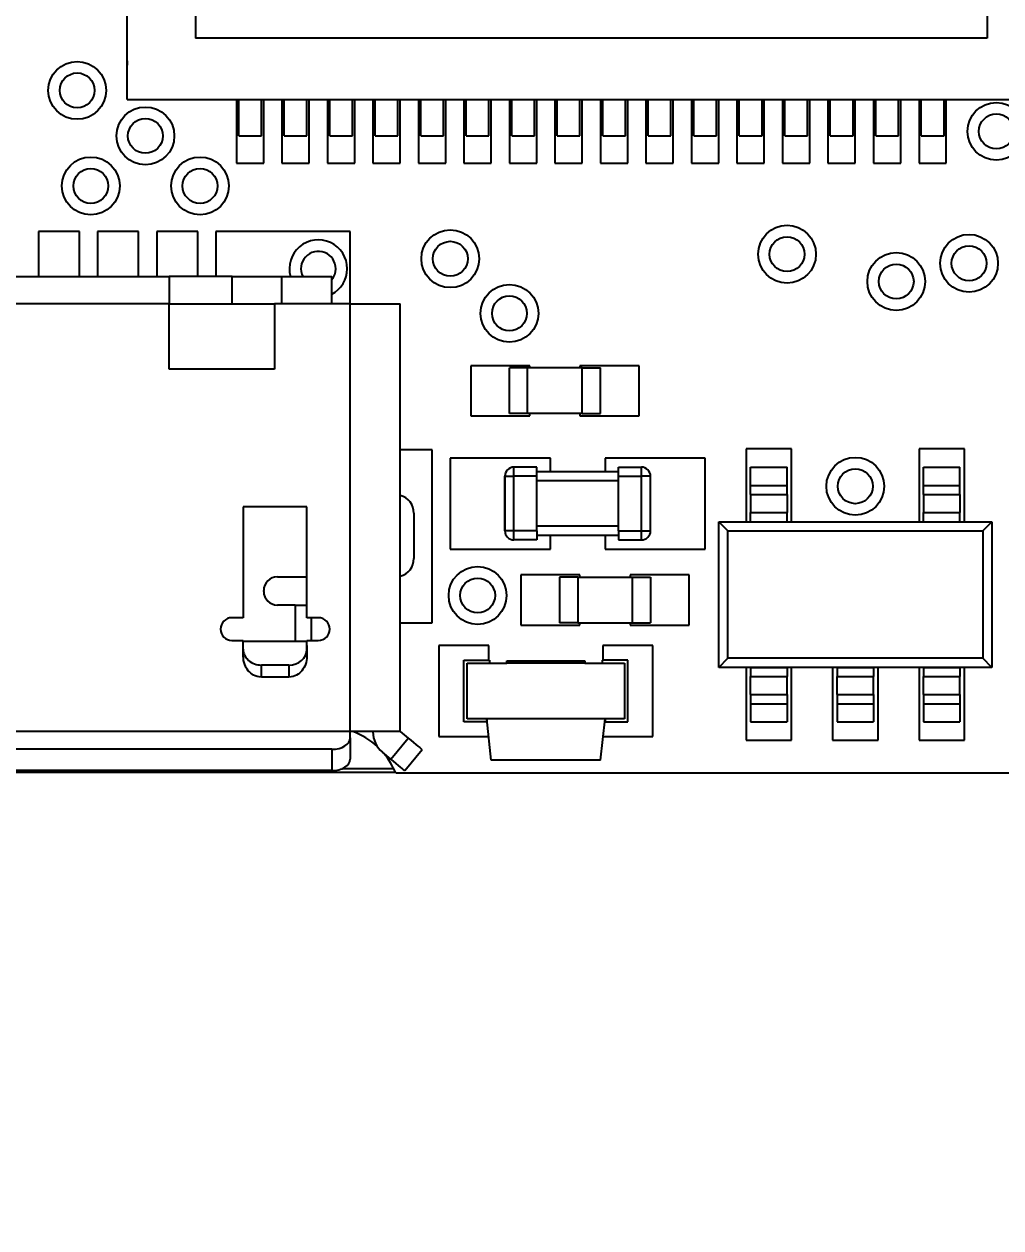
# Model space of a CAD drawing. Extents: x 87.1 to 184.1, y 90 to 128.
# Drawn here: x 98.81 to 109.54, y 90.44 to 103.66 of the extents above; entities that cross this region are included whole.
import ezdxf
from ezdxf.enums import TextEntityAlignment as Align

# ---------------------------------------------------------------- set-up
doc = ezdxf.new("R2010")
doc.units = 0
doc.layers.get('0').update_dxf_attribs({"linetype": 'CONTINUOUS'})
doc.layers.add('Dimension001', color=7, linetype='CONTINUOUS')
doc.layers.add('View005', color=7, linetype='CONTINUOUS')
doc.styles.get("Standard").update_dxf_attribs({"font": 'arial.ttf'})
doc.dimstyles.get("Standard").update_dxf_attribs({"dimscale": 0, "dimtxt": 2.5, "dimasz": 2.5, "dimexe": 1.25, "dimexo": 0.625, "dimtad": 1, "dimtxsty": 'STANDARD', "dimcen": 2.5, "dimazin": 3, "dimtfac": 1, "dimtmove": 0, "dimatfit": 3})

# ---------------------------------------------------------------- blocks, each defined once
blk = doc.blocks.new('*Dimension001')
at = {"color": 0}
for points in [[(93.6917, 125.435), (92.8583, 125.435), (93.275, 120.435)], [(93.6917, 90.435), (92.8583, 90.435), (93.275, 95.435)]]:
    blk.add_solid(points, dxfattribs=at)
at = {"layer": 'Dimension001'}
for p, q in [((92.1423, 120.435), (93.275, 120.435)), ((93.275, 120.435), (93.275, 95.435)), ((92.1423, 95.435), (93.275, 95.435))]:
    blk.add_line(p, q, dxfattribs=at)
blk.add_text('25.00', height=3.5, dxfattribs=at).set_placement((93.275, 107.935), align=Align.CENTER)

msp = doc.modelspace()

# ---------------------------------------------------------------- linework, layer by layer
at = {"layer": 'View005'}
for p, q in [((99.9423, 102.835), (99.9423, 104.135)), ((99.9423, 102.835), (99.9423, 104.135)), ((100.692, 104.135), (100.692, 103.51)), ((100.692, 104.135), (100.692, 103.51)), ((109.392, 104.135), (109.392, 103.51)), ((109.392, 104.135), (109.392, 103.51)), ((109.392, 103.51), (100.692, 103.51)), ((109.392, 103.51), (100.692, 103.51)), ((99.9423, 102.835), (110.142, 102.835)), ((99.9423, 102.835), (110.142, 102.835)), ((101.142, 102.835), (101.142, 102.135)), ((101.142, 102.835), (101.142, 102.135)), ((101.167, 102.435), (101.167, 102.835)), ((101.167, 102.435), (101.167, 102.835)), ((101.417, 102.435), (101.417, 102.835)), ((101.417, 102.435), (101.417, 102.835)), ((101.442, 102.135), (101.442, 102.835)), ((101.442, 102.135), (101.442, 102.835)), ((101.642, 102.835), (101.642, 102.135)), ((101.642, 102.835), (101.642, 102.135)), ((101.667, 102.435), (101.667, 102.835)), ((101.667, 102.435), (101.667, 102.835)), ((101.917, 102.435), (101.917, 102.835)), ((101.917, 102.435), (101.917, 102.835)), ((101.942, 102.135), (101.942, 102.835)), ((101.942, 102.135), (101.942, 102.835)), ((102.142, 102.835), (102.142, 102.135)), ((102.142, 102.835), (102.142, 102.135)), ((102.167, 102.435), (102.167, 102.835)), ((102.167, 102.435), (102.167, 102.835)), ((102.417, 102.435), (102.417, 102.835)), ((102.417, 102.435), (102.417, 102.835)), ((102.442, 102.135), (102.442, 102.835)), ((102.442, 102.135), (102.442, 102.835)), ((102.642, 102.835), (102.642, 102.135)), ((102.642, 102.835), (102.642, 102.135)), ((102.667, 102.435), (102.667, 102.835)), ((102.667, 102.435), (102.667, 102.835)), ((102.917, 102.435), (102.917, 102.835)), ((102.917, 102.435), (102.917, 102.835)), ((102.942, 102.135), (102.942, 102.835)), ((102.942, 102.135), (102.942, 102.835)), ((103.142, 102.835), (103.142, 102.135)), ((103.142, 102.835), (103.142, 102.135)), ((103.167, 102.435), (103.167, 102.835)), ((103.167, 102.435), (103.167, 102.835)), ((103.417, 102.435), (103.417, 102.835)), ((103.417, 102.435), (103.417, 102.835)), ((103.442, 102.135), (103.442, 102.835)), ((103.442, 102.135), (103.442, 102.835)), ((103.642, 102.835), (103.642, 102.135)), ((103.642, 102.835), (103.642, 102.135)), ((103.667, 102.435), (103.667, 102.835)), ((103.667, 102.435), (103.667, 102.835)), ((103.917, 102.435), (103.917, 102.835)), ((103.917, 102.435), (103.917, 102.835)), ((103.942, 102.135), (103.942, 102.835)), ((103.942, 102.135), (103.942, 102.835)), ((104.142, 102.835), (104.142, 102.135)), ((104.142, 102.835), (104.142, 102.135)), ((104.167, 102.435), (104.167, 102.835)), ((104.167, 102.435), (104.167, 102.835)), ((104.417, 102.435), (104.417, 102.835)), ((104.417, 102.435), (104.417, 102.835)), ((104.442, 102.135), (104.442, 102.835)), ((104.442, 102.135), (104.442, 102.835)), ((104.642, 102.835), (104.642, 102.135)), ((104.642, 102.835), (104.642, 102.135)), ((104.667, 102.435), (104.667, 102.835)), ((104.667, 102.435), (104.667, 102.835)), ((104.917, 102.435), (104.917, 102.835)), ((104.917, 102.435), (104.917, 102.835)), ((104.942, 102.135), (104.942, 102.835)), ((104.942, 102.135), (104.942, 102.835)), ((105.142, 102.835), (105.142, 102.135)), ((105.142, 102.835), (105.142, 102.135)), ((105.167, 102.435), (105.167, 102.835)), ((105.167, 102.435), (105.167, 102.835)), ((105.417, 102.435), (105.417, 102.835)), ((105.417, 102.435), (105.417, 102.835)), ((105.442, 102.135), (105.442, 102.835)), ((105.442, 102.135), (105.442, 102.835)), ((105.642, 102.835), (105.642, 102.135)), ((105.642, 102.835), (105.642, 102.135)), ((105.667, 102.435), (105.667, 102.835)), ((105.667, 102.435), (105.667, 102.835)), ((105.917, 102.435), (105.917, 102.835)), ((105.917, 102.435), (105.917, 102.835)), ((105.942, 102.135), (105.942, 102.835)), ((105.942, 102.135), (105.942, 102.835)), ((106.142, 102.835), (106.142, 102.135)), ((106.142, 102.835), (106.142, 102.135)), ((106.167, 102.435), (106.167, 102.835)), ((106.167, 102.435), (106.167, 102.835)), ((106.417, 102.435), (106.417, 102.835)), ((106.417, 102.435), (106.417, 102.835)), ((106.442, 102.135), (106.442, 102.835)), ((106.442, 102.135), (106.442, 102.835)), ((106.642, 102.835), (106.642, 102.135)), ((106.642, 102.835), (106.642, 102.135)), ((106.667, 102.435), (106.667, 102.835)), ((106.667, 102.435), (106.667, 102.835)), ((106.917, 102.435), (106.917, 102.835)), ((106.917, 102.435), (106.917, 102.835)), ((106.942, 102.135), (106.942, 102.835)), ((106.942, 102.135), (106.942, 102.835)), ((107.142, 102.835), (107.142, 102.135)), ((107.142, 102.835), (107.142, 102.135)), ((107.167, 102.435), (107.167, 102.835)), ((107.167, 102.435), (107.167, 102.835)), ((107.417, 102.435), (107.417, 102.835)), ((107.417, 102.435), (107.417, 102.835)), ((107.442, 102.135), (107.442, 102.835)), ((107.442, 102.135), (107.442, 102.835)), ((107.642, 102.835), (107.642, 102.135)), ((107.642, 102.835), (107.642, 102.135)), ((107.667, 102.435), (107.667, 102.835)), ((107.667, 102.435), (107.667, 102.835)), ((107.917, 102.435), (107.917, 102.835)), ((107.917, 102.435), (107.917, 102.835)), ((107.942, 102.135), (107.942, 102.835)), ((107.942, 102.135), (107.942, 102.835)), ((108.142, 102.835), (108.142, 102.135)), ((108.142, 102.835), (108.142, 102.135)), ((108.167, 102.435), (108.167, 102.835)), ((108.167, 102.435), (108.167, 102.835)), ((108.417, 102.435), (108.417, 102.835)), ((108.417, 102.435), (108.417, 102.835)), ((108.442, 102.135), (108.442, 102.835)), ((108.442, 102.135), (108.442, 102.835)), ((108.642, 102.835), (108.642, 102.135)), ((108.642, 102.835), (108.642, 102.135)), ((108.667, 102.435), (108.667, 102.835)), ((108.667, 102.435), (108.667, 102.835)), ((108.917, 102.435), (108.917, 102.835)), ((108.917, 102.435), (108.917, 102.835)), ((108.942, 102.135), (108.942, 102.835)), ((108.942, 102.135), (108.942, 102.835)), ((101.167, 102.435), (101.417, 102.435)), ((101.167, 102.435), (101.417, 102.435)), ((101.667, 102.435), (101.917, 102.435)), ((101.667, 102.435), (101.917, 102.435)), ((102.167, 102.435), (102.417, 102.435)), ((102.167, 102.435), (102.417, 102.435)), ((102.667, 102.435), (102.917, 102.435)), ((102.667, 102.435), (102.917, 102.435)), ((103.167, 102.435), (103.417, 102.435)), ((103.167, 102.435), (103.417, 102.435)), ((103.667, 102.435), (103.917, 102.435)), ((103.667, 102.435), (103.917, 102.435)), ((104.167, 102.435), (104.417, 102.435)), ((104.167, 102.435), (104.417, 102.435)), ((104.667, 102.435), (104.917, 102.435)), ((104.667, 102.435), (104.917, 102.435)), ((105.167, 102.435), (105.417, 102.435)), ((105.167, 102.435), (105.417, 102.435)), ((105.667, 102.435), (105.917, 102.435)), ((105.667, 102.435), (105.917, 102.435)), ((106.167, 102.435), (106.417, 102.435)), ((106.167, 102.435), (106.417, 102.435)), ((106.667, 102.435), (106.917, 102.435)), ((106.667, 102.435), (106.917, 102.435)), ((107.167, 102.435), (107.417, 102.435)), ((107.167, 102.435), (107.417, 102.435)), ((107.667, 102.435), (107.917, 102.435)), ((107.667, 102.435), (107.917, 102.435)), ((108.167, 102.435), (108.417, 102.435)), ((108.167, 102.435), (108.417, 102.435)), ((108.667, 102.435), (108.917, 102.435)), ((108.667, 102.435), (108.917, 102.435)), ((101.142, 102.135), (101.442, 102.135)), ((101.142, 102.135), (101.442, 102.135)), ((101.642, 102.135), (101.942, 102.135)), ((101.642, 102.135), (101.942, 102.135)), ((102.142, 102.135), (102.442, 102.135)), ((102.142, 102.135), (102.442, 102.135)), ((102.642, 102.135), (102.942, 102.135)), ((102.642, 102.135), (102.942, 102.135)), ((103.142, 102.135), (103.442, 102.135)), ((103.142, 102.135), (103.442, 102.135)), ((103.642, 102.135), (103.942, 102.135)), ((103.642, 102.135), (103.942, 102.135)), ((104.142, 102.135), (104.442, 102.135)), ((104.142, 102.135), (104.442, 102.135)), ((104.642, 102.135), (104.942, 102.135)), ((104.642, 102.135), (104.942, 102.135)), ((105.142, 102.135), (105.442, 102.135)), ((105.142, 102.135), (105.442, 102.135)), ((105.642, 102.135), (105.942, 102.135)), ((105.642, 102.135), (105.942, 102.135)), ((106.142, 102.135), (106.442, 102.135)), ((106.142, 102.135), (106.442, 102.135)), ((106.642, 102.135), (106.942, 102.135)), ((106.642, 102.135), (106.942, 102.135)), ((107.142, 102.135), (107.442, 102.135)), ((107.142, 102.135), (107.442, 102.135)), ((107.642, 102.135), (107.942, 102.135)), ((107.642, 102.135), (107.942, 102.135)), ((108.142, 102.135), (108.442, 102.135)), ((108.142, 102.135), (108.442, 102.135)), ((108.642, 102.135), (108.942, 102.135)), ((108.642, 102.135), (108.942, 102.135)), ((98.9673, 101.385), (98.9673, 100.89)), ((99.4173, 101.385), (98.9673, 101.385)), ((98.9673, 101.385), (98.9673, 100.89)), ((99.4173, 101.385), (98.9673, 101.385)), ((99.4173, 100.89), (99.4173, 101.385)), ((99.4173, 100.89), (99.4173, 101.385)), ((99.6173, 101.385), (99.6173, 100.89)), ((100.067, 101.385), (99.6173, 101.385)), ((99.6173, 101.385), (99.6173, 100.89)), ((100.067, 101.385), (99.6173, 101.385)), ((100.067, 100.89), (100.067, 101.385)), ((100.067, 100.89), (100.067, 101.385)), ((100.267, 101.385), (100.267, 100.89)), ((100.717, 101.385), (100.267, 101.385)), ((100.267, 101.385), (100.267, 100.89)), ((100.717, 101.385), (100.267, 101.385)), ((100.717, 100.89), (100.717, 101.385)), ((100.717, 100.89), (100.717, 101.385)), ((102.392, 101.385), (100.917, 101.385)), ((100.917, 101.385), (100.917, 100.89)), ((102.392, 101.385), (100.917, 101.385)), ((100.917, 101.385), (100.917, 100.89)), ((102.392, 100.59), (102.392, 101.385)), ((102.392, 100.59), (102.392, 101.385)), ((97.9823, 100.89), (100.402, 100.89)), ((97.9823, 100.89), (100.402, 100.89)), ((101.095, 100.89), (100.402, 100.89)), ((101.095, 100.89), (100.402, 100.89)), ((101.095, 100.89), (101.642, 100.89)), ((101.095, 100.59), (101.095, 100.89)), ((101.095, 100.89), (101.642, 100.89)), ((101.095, 100.59), (101.095, 100.89)), ((101.642, 100.59), (101.642, 100.89)), ((101.642, 100.59), (101.642, 100.89)), ((102.192, 100.59), (102.192, 100.89)), ((102.192, 100.59), (102.192, 100.89)), ((100.402, 100.59), (97.9823, 100.59)), ((100.402, 100.59), (97.9823, 100.59)), ((100.402, 99.87), (100.402, 100.59)), ((100.402, 100.59), (101.562, 100.59)), ((100.402, 99.87), (100.402, 100.59)), ((100.402, 100.59), (101.562, 100.59)), ((102.392, 100.59), (101.562, 100.59)), ((101.562, 100.59), (101.562, 99.87)), ((102.392, 100.59), (101.562, 100.59)), ((101.562, 100.59), (101.562, 99.87)), ((102.392, 95.89), (102.392, 100.59)), ((102.392, 95.89), (102.392, 100.59)), ((102.942, 95.89), (102.942, 100.59)), ((102.942, 95.89), (102.942, 100.59)), ((104.367, 99.91), (103.717, 99.91)), ((103.717, 99.91), (103.717, 99.36)), ((104.367, 99.91), (103.717, 99.91)), ((103.717, 99.91), (103.717, 99.36)), ((104.342, 99.885), (104.142, 99.885)), ((104.142, 99.385), (104.142, 99.885)), ((104.342, 99.885), (104.142, 99.885)), ((104.142, 99.385), (104.142, 99.885)), ((104.342, 99.385), (104.342, 99.885)), ((104.942, 99.885), (104.342, 99.885)), ((104.342, 99.385), (104.342, 99.885)), ((104.342, 99.385), (104.342, 99.885)), ((104.942, 99.885), (104.342, 99.885)), ((104.342, 99.385), (104.342, 99.885)), ((104.367, 99.885), (104.367, 99.91)), ((104.367, 99.885), (104.367, 99.91)), ((105.567, 99.91), (104.917, 99.91)), ((104.917, 99.91), (104.917, 99.885)), ((105.567, 99.91), (104.917, 99.91)), ((104.917, 99.91), (104.917, 99.885)), ((104.942, 99.385), (104.942, 99.885)), ((104.942, 99.885), (105.142, 99.885)), ((104.942, 99.385), (104.942, 99.885)), ((104.942, 99.385), (104.942, 99.885)), ((104.942, 99.885), (105.142, 99.885)), ((104.942, 99.385), (104.942, 99.885)), ((105.142, 99.385), (105.142, 99.885)), ((105.142, 99.385), (105.142, 99.885)), ((105.567, 99.36), (105.567, 99.91)), ((105.567, 99.36), (105.567, 99.91)), ((101.562, 99.87), (100.402, 99.87)), ((101.562, 99.87), (100.402, 99.87)), ((103.717, 99.36), (104.367, 99.36)), ((103.717, 99.36), (104.367, 99.36)), ((104.342, 99.385), (104.142, 99.385)), ((104.342, 99.385), (104.142, 99.385)), ((104.942, 99.385), (104.342, 99.385)), ((104.942, 99.385), (104.342, 99.385)), ((104.367, 99.36), (104.367, 99.385)), ((104.367, 99.36), (104.367, 99.385)), ((104.917, 99.385), (104.917, 99.36)), ((104.917, 99.385), (104.917, 99.36)), ((104.917, 99.36), (105.567, 99.36)), ((104.917, 99.36), (105.567, 99.36)), ((104.942, 99.385), (105.142, 99.385)), ((104.942, 99.385), (105.142, 99.385)), ((103.292, 98.985), (102.942, 98.985)), ((103.292, 98.985), (102.942, 98.985)), ((103.292, 97.085), (103.292, 98.985)), ((103.292, 97.085), (103.292, 98.985)), ((107.242, 98.995), (106.742, 98.995)), ((106.742, 98.995), (106.742, 98.195)), ((107.242, 98.995), (106.742, 98.995)), ((106.742, 98.995), (106.742, 98.195)), ((107.242, 98.195), (107.242, 98.995)), ((107.242, 98.195), (107.242, 98.995)), ((109.142, 98.995), (108.642, 98.995)), ((108.642, 98.995), (108.642, 98.195)), ((109.142, 98.995), (108.642, 98.995)), ((108.642, 98.995), (108.642, 98.195)), ((109.142, 98.195), (109.142, 98.995)), ((109.142, 98.195), (109.142, 98.995)), ((104.592, 98.895), (103.492, 98.895)), ((103.492, 98.895), (103.492, 97.895)), ((104.592, 98.895), (103.492, 98.895)), ((103.492, 98.895), (103.492, 97.895)), ((104.592, 98.745), (104.592, 98.895)), ((104.592, 98.745), (104.592, 98.895)), ((106.292, 98.895), (105.192, 98.895)), ((105.192, 98.895), (105.192, 98.745)), ((106.292, 98.895), (105.192, 98.895)), ((105.192, 98.895), (105.192, 98.745)), ((106.292, 97.895), (106.292, 98.895)), ((106.292, 97.895), (106.292, 98.895)), ((104.092, 98.095), (104.092, 98.695)), ((104.092, 98.695), (104.092, 98.095)), ((104.092, 98.095), (104.092, 98.695)), ((104.092, 98.695), (104.092, 98.095)), ((104.092, 98.095), (104.092, 98.695)), ((104.092, 98.095), (104.092, 98.695)), ((104.092, 98.695), (104.092, 98.095)), ((104.092, 98.695), (104.092, 98.095)), ((104.092, 98.095), (104.092, 98.695)), ((104.092, 98.095), (104.092, 98.695)), ((104.092, 98.695), (104.092, 98.095)), ((104.092, 98.695), (104.092, 98.095)), ((104.442, 98.795), (104.192, 98.795)), ((104.442, 98.795), (104.192, 98.795)), ((104.442, 98.795), (104.192, 98.795)), ((104.442, 98.795), (104.192, 98.795)), ((104.442, 98.795), (104.192, 98.795)), ((104.442, 98.795), (104.192, 98.795)), ((104.192, 98.095), (104.192, 98.695)), ((104.442, 98.695), (104.192, 98.695)), ((104.442, 98.695), (104.192, 98.695)), ((104.192, 98.095), (104.192, 98.695)), ((104.192, 98.095), (104.192, 98.695)), ((104.442, 98.695), (104.192, 98.695)), ((104.442, 98.695), (104.192, 98.695)), ((104.192, 98.095), (104.192, 98.695)), ((104.192, 98.095), (104.192, 98.695)), ((104.442, 98.695), (104.192, 98.695)), ((104.192, 98.095), (104.192, 98.695)), ((104.442, 98.695), (104.192, 98.695)), ((105.342, 98.745), (104.442, 98.745)), ((105.342, 98.745), (104.442, 98.745)), ((105.342, 98.745), (104.442, 98.745)), ((105.342, 98.745), (104.442, 98.745)), ((104.442, 98.095), (104.442, 98.695)), ((104.442, 98.095), (104.442, 98.695)), ((104.442, 98.095), (104.442, 98.695)), ((104.442, 98.095), (104.442, 98.695)), ((104.442, 98.095), (104.442, 98.695)), ((104.442, 98.095), (104.442, 98.695)), ((105.342, 98.795), (105.592, 98.795)), ((105.342, 98.795), (105.592, 98.795)), ((105.342, 98.795), (105.592, 98.795)), ((105.342, 98.795), (105.592, 98.795)), ((105.342, 98.795), (105.592, 98.795)), ((105.342, 98.795), (105.592, 98.795)), ((105.342, 98.095), (105.342, 98.695)), ((105.342, 98.095), (105.342, 98.695)), ((105.342, 98.095), (105.342, 98.695)), ((105.342, 98.695), (105.592, 98.695)), ((105.342, 98.095), (105.342, 98.695)), ((105.342, 98.695), (105.592, 98.695)), ((105.342, 98.095), (105.342, 98.695)), ((105.342, 98.695), (105.592, 98.695)), ((105.342, 98.095), (105.342, 98.695)), ((105.342, 98.695), (105.592, 98.695)), ((105.342, 98.695), (105.592, 98.695)), ((105.342, 98.695), (105.592, 98.695)), ((105.592, 98.095), (105.592, 98.695)), ((105.592, 98.095), (105.592, 98.695)), ((105.592, 98.095), (105.592, 98.695)), ((105.592, 98.095), (105.592, 98.695)), ((105.592, 98.095), (105.592, 98.695)), ((105.592, 98.095), (105.592, 98.695)), ((105.692, 98.095), (105.692, 98.695)), ((105.692, 98.095), (105.692, 98.695)), ((105.692, 98.095), (105.692, 98.695)), ((105.692, 98.095), (105.692, 98.695)), ((105.692, 98.095), (105.692, 98.695)), ((105.692, 98.095), (105.692, 98.695)), ((106.792, 98.595), (106.792, 98.795)), ((106.792, 98.795), (107.192, 98.795)), ((106.792, 98.595), (106.792, 98.795)), ((106.792, 98.795), (107.192, 98.795)), ((107.192, 98.595), (107.192, 98.795)), ((107.192, 98.595), (107.192, 98.795)), ((108.692, 98.595), (108.692, 98.795)), ((108.692, 98.795), (109.092, 98.795)), ((108.692, 98.595), (108.692, 98.795)), ((108.692, 98.795), (109.092, 98.795)), ((109.092, 98.595), (109.092, 98.795)), ((109.092, 98.595), (109.092, 98.795)), ((105.342, 98.645), (104.442, 98.645)), ((105.342, 98.645), (104.442, 98.645)), ((106.792, 98.595), (107.192, 98.595)), ((106.792, 98.595), (107.192, 98.595)), ((108.692, 98.595), (109.092, 98.595)), ((108.692, 98.595), (109.092, 98.595)), ((106.792, 98.495), (107.192, 98.495)), ((106.792, 98.495), (107.192, 98.495)), ((106.792, 98.495), (107.192, 98.495)), ((106.792, 98.495), (107.192, 98.495)), ((108.692, 98.495), (109.092, 98.495)), ((108.692, 98.495), (109.092, 98.495)), ((108.692, 98.495), (109.092, 98.495)), ((108.692, 98.495), (109.092, 98.495)), ((101.917, 98.36), (101.217, 98.36)), ((101.217, 98.36), (101.217, 97.14)), ((101.917, 98.36), (101.217, 98.36)), ((101.217, 98.36), (101.217, 97.14)), ((101.917, 97.14), (101.917, 98.36)), ((101.917, 97.14), (101.917, 98.36)), ((103.092, 98.29), (103.092, 97.79)), ((103.092, 98.29), (103.092, 97.79)), ((106.792, 98.195), (106.792, 98.295)), ((106.792, 98.195), (106.792, 98.295)), ((106.792, 98.295), (107.192, 98.295)), ((106.792, 98.295), (107.192, 98.295)), ((107.192, 98.195), (107.192, 98.295)), ((107.192, 98.195), (107.192, 98.295)), ((108.692, 98.195), (108.692, 98.295)), ((108.692, 98.195), (108.692, 98.295)), ((108.692, 98.295), (109.092, 98.295)), ((108.692, 98.295), (109.092, 98.295)), ((109.092, 98.195), (109.092, 98.295)), ((109.092, 98.195), (109.092, 98.295)), ((106.442, 98.195), (109.442, 98.195)), ((106.442, 96.595), (106.442, 98.195)), ((106.442, 98.195), (106.542, 98.095)), ((106.442, 98.195), (109.442, 98.195)), ((106.442, 96.595), (106.442, 98.195)), ((106.442, 98.195), (106.542, 98.095)), ((106.792, 98.195), (107.192, 98.195)), ((106.792, 98.195), (107.192, 98.195)), ((108.692, 98.195), (109.092, 98.195)), ((108.692, 98.195), (109.092, 98.195)), ((109.442, 98.195), (109.342, 98.095)), ((109.442, 98.195), (109.342, 98.095)), ((109.442, 98.195), (109.442, 96.595)), ((109.442, 98.195), (109.442, 96.595)), ((104.442, 98.095), (104.192, 98.095)), ((104.442, 98.095), (104.192, 98.095)), ((104.442, 98.095), (104.192, 98.095)), ((104.442, 98.095), (104.192, 98.095)), ((104.442, 98.095), (104.192, 98.095)), ((104.442, 98.095), (104.192, 98.095)), ((105.342, 98.145), (104.442, 98.145)), ((105.342, 98.145), (104.442, 98.145)), ((105.342, 98.045), (104.442, 98.045)), ((105.342, 98.045), (104.442, 98.045)), ((104.592, 97.895), (104.592, 98.045)), ((104.592, 97.895), (104.592, 98.045)), ((105.192, 98.045), (105.192, 97.895)), ((105.192, 98.045), (105.192, 97.895)), ((105.342, 98.095), (105.592, 98.095)), ((105.342, 98.095), (105.592, 98.095)), ((105.342, 98.095), (105.592, 98.095)), ((105.342, 98.095), (105.592, 98.095)), ((105.342, 98.095), (105.592, 98.095)), ((105.342, 98.095), (105.592, 98.095)), ((106.542, 98.095), (109.342, 98.095)), ((106.542, 96.695), (106.542, 98.095)), ((106.542, 98.095), (109.342, 98.095)), ((106.542, 96.695), (106.542, 98.095)), ((109.342, 98.095), (109.342, 96.695)), ((109.342, 98.095), (109.342, 96.695)), ((103.492, 97.895), (104.592, 97.895)), ((103.492, 97.895), (104.592, 97.895)), ((104.442, 97.995), (104.192, 97.995)), ((104.442, 97.995), (104.192, 97.995)), ((104.442, 97.995), (104.192, 97.995)), ((104.442, 97.995), (104.192, 97.995)), ((104.442, 97.995), (104.192, 97.995)), ((104.442, 97.995), (104.192, 97.995)), ((105.192, 97.895), (106.292, 97.895)), ((105.192, 97.895), (106.292, 97.895)), ((105.342, 97.995), (105.592, 97.995)), ((105.342, 97.995), (105.592, 97.995)), ((105.342, 97.995), (105.592, 97.995)), ((105.342, 97.995), (105.592, 97.995)), ((105.342, 97.995), (105.592, 97.995)), ((105.342, 97.995), (105.592, 97.995)), ((101.592, 97.59), (101.917, 97.59)), ((101.592, 97.59), (101.917, 97.59)), ((104.917, 97.61), (104.267, 97.61)), ((104.267, 97.61), (104.267, 97.06)), ((104.917, 97.61), (104.267, 97.61)), ((104.267, 97.61), (104.267, 97.06)), ((104.692, 97.585), (104.692, 97.085)), ((104.892, 97.585), (104.692, 97.585)), ((104.692, 97.585), (104.692, 97.085)), ((104.892, 97.585), (104.692, 97.585)), ((104.892, 97.585), (104.892, 97.085)), ((104.892, 97.585), (104.892, 97.085)), ((104.892, 97.585), (105.492, 97.585)), ((104.892, 97.585), (104.892, 97.085)), ((104.892, 97.585), (104.892, 97.085)), ((104.892, 97.585), (105.492, 97.585)), ((104.917, 97.585), (104.917, 97.61)), ((104.917, 97.585), (104.917, 97.61)), ((106.117, 97.61), (105.467, 97.61)), ((105.467, 97.61), (105.467, 97.585)), ((106.117, 97.61), (105.467, 97.61)), ((105.467, 97.61), (105.467, 97.585)), ((105.492, 97.585), (105.492, 97.085)), ((105.492, 97.585), (105.692, 97.585)), ((105.492, 97.585), (105.492, 97.085)), ((105.492, 97.585), (105.492, 97.085)), ((105.492, 97.585), (105.692, 97.585)), ((105.492, 97.585), (105.492, 97.085)), ((105.692, 97.585), (105.692, 97.085)), ((105.692, 97.585), (105.692, 97.085)), ((106.117, 97.06), (106.117, 97.61)), ((106.117, 97.06), (106.117, 97.61)), ((101.442, 97.43), (101.442, 97.44)), ((101.442, 97.43), (101.442, 97.44)), ((101.789, 97.28), (101.592, 97.28)), ((101.789, 97.28), (101.592, 97.28)), ((101.789, 97.28), (101.789, 96.88)), ((101.789, 97.28), (101.789, 96.88)), ((101.217, 97.14), (101.092, 97.14)), ((101.217, 97.14), (101.092, 97.14)), ((102.042, 97.14), (101.917, 97.14)), ((102.042, 97.14), (101.917, 97.14)), ((101.965, 97.14), (101.965, 96.89)), ((101.965, 97.14), (101.965, 96.89)), ((102.942, 97.085), (103.292, 97.085)), ((102.942, 97.085), (103.292, 97.085)), ((104.267, 97.06), (104.917, 97.06)), ((104.267, 97.06), (104.917, 97.06)), ((104.892, 97.085), (104.692, 97.085)), ((104.892, 97.085), (104.692, 97.085)), ((104.892, 97.085), (105.492, 97.085)), ((104.892, 97.085), (105.492, 97.085)), ((104.917, 97.06), (104.917, 97.085)), ((104.917, 97.06), (104.917, 97.085)), ((105.467, 97.085), (105.467, 97.06)), ((105.467, 97.085), (105.467, 97.06)), ((105.467, 97.06), (106.117, 97.06)), ((105.467, 97.06), (106.117, 97.06)), ((105.492, 97.085), (105.692, 97.085)), ((105.492, 97.085), (105.692, 97.085)), ((101.092, 96.89), (101.217, 96.89)), ((101.092, 96.89), (101.217, 96.89)), ((101.217, 96.89), (101.217, 96.88)), ((101.217, 96.89), (101.217, 96.88)), ((101.917, 96.88), (101.217, 96.88)), ((101.217, 96.7934), (101.217, 96.88)), ((101.917, 96.88), (101.217, 96.88)), ((101.217, 96.7934), (101.217, 96.88)), ((101.917, 96.88), (101.917, 96.89)), ((101.917, 96.89), (102.042, 96.89)), ((101.917, 96.88), (101.917, 96.89)), ((101.917, 96.89), (102.042, 96.89)), ((101.917, 96.7934), (101.917, 96.88)), ((101.917, 96.7934), (101.917, 96.88)), ((103.917, 96.835), (103.367, 96.835)), ((103.367, 96.835), (103.367, 95.835)), ((103.917, 96.835), (103.367, 96.835)), ((103.367, 96.835), (103.367, 95.835)), ((103.917, 96.675), (103.917, 96.835)), ((103.917, 96.675), (103.917, 96.835)), ((105.717, 96.835), (105.167, 96.835)), ((105.167, 96.835), (105.167, 96.675)), ((105.717, 96.835), (105.167, 96.835)), ((105.167, 96.835), (105.167, 96.675)), ((105.717, 95.835), (105.717, 96.835)), ((105.717, 95.835), (105.717, 96.835)), ((101.217, 96.7183), (101.217, 96.7934)), ((101.217, 96.7183), (101.217, 96.7934)), ((101.917, 96.8338), (101.917, 96.7183)), ((101.917, 96.8338), (101.917, 96.7183)), ((101.917, 96.7934), (101.917, 96.7183)), ((101.917, 96.7934), (101.917, 96.7183)), ((101.717, 96.6202), (101.417, 96.6202)), ((101.717, 96.6202), (101.417, 96.6202)), ((101.417, 96.4874), (101.417, 96.6202)), ((101.417, 96.4874), (101.417, 96.6202)), ((101.717, 96.6202), (101.717, 96.4874)), ((101.717, 96.6202), (101.717, 96.4874)), ((103.642, 96.675), (103.922, 96.675)), ((103.642, 95.995), (103.642, 96.675)), ((103.642, 96.675), (103.922, 96.675)), ((103.642, 95.995), (103.642, 96.675)), ((103.677, 96.03), (103.677, 96.64)), ((103.677, 96.64), (103.922, 96.64)), ((103.677, 96.03), (103.677, 96.64)), ((103.677, 96.64), (103.922, 96.64)), ((103.922, 96.675), (103.922, 96.64)), ((103.922, 96.675), (103.922, 96.64)), ((103.922, 96.64), (104.112, 96.64)), ((103.922, 96.64), (104.112, 96.64)), ((104.112, 96.64), (104.112, 96.665)), ((104.112, 96.665), (104.972, 96.665)), ((104.112, 96.64), (104.112, 96.665)), ((104.112, 96.665), (104.972, 96.665)), ((104.972, 96.64), (104.112, 96.64)), ((104.972, 96.64), (104.112, 96.64)), ((104.972, 96.665), (104.972, 96.64)), ((104.972, 96.665), (104.972, 96.64)), ((104.972, 96.64), (105.162, 96.64)), ((104.972, 96.64), (105.162, 96.64)), ((105.162, 96.675), (105.162, 96.64)), ((105.442, 96.675), (105.162, 96.675)), ((105.162, 96.675), (105.162, 96.64)), ((105.442, 96.675), (105.162, 96.675)), ((105.162, 96.64), (105.407, 96.64)), ((105.162, 96.64), (105.407, 96.64)), ((105.407, 96.64), (105.407, 96.03)), ((105.407, 96.64), (105.407, 96.03)), ((105.442, 95.995), (105.442, 96.675)), ((105.442, 95.995), (105.442, 96.675)), ((106.442, 96.595), (106.542, 96.695)), ((106.442, 96.595), (106.542, 96.695)), ((109.442, 96.595), (106.442, 96.595)), ((109.442, 96.595), (106.442, 96.595)), ((109.342, 96.695), (106.542, 96.695)), ((109.342, 96.695), (106.542, 96.695)), ((106.742, 96.595), (106.742, 95.795)), ((106.742, 96.595), (106.742, 95.795)), ((106.792, 96.595), (106.792, 96.495)), ((106.792, 96.595), (107.192, 96.595)), ((106.792, 96.595), (106.792, 96.495)), ((106.792, 96.595), (107.192, 96.595)), ((107.192, 96.595), (107.192, 96.495)), ((107.192, 96.595), (107.192, 96.495)), ((107.242, 95.795), (107.242, 96.595)), ((107.242, 95.795), (107.242, 96.595)), ((107.692, 96.595), (107.692, 95.795)), ((107.692, 96.595), (107.692, 95.795)), ((107.742, 96.595), (107.742, 96.495)), ((107.742, 96.595), (108.142, 96.595)), ((107.742, 96.595), (107.742, 96.495)), ((107.742, 96.595), (108.142, 96.595)), ((108.142, 96.595), (108.142, 96.495)), ((108.142, 96.595), (108.142, 96.495)), ((108.192, 95.795), (108.192, 96.595)), ((108.192, 95.795), (108.192, 96.595)), ((108.642, 96.595), (108.642, 95.795)), ((108.642, 96.595), (108.642, 95.795)), ((108.692, 96.595), (108.692, 96.495)), ((108.692, 96.595), (109.092, 96.595)), ((108.692, 96.595), (108.692, 96.495)), ((108.692, 96.595), (109.092, 96.595)), ((109.092, 96.595), (109.092, 96.495)), ((109.092, 96.595), (109.092, 96.495)), ((109.142, 95.795), (109.142, 96.595)), ((109.142, 95.795), (109.142, 96.595)), ((109.442, 96.595), (109.342, 96.695)), ((109.442, 96.595), (109.342, 96.695)), ((101.717, 96.4874), (101.417, 96.4874)), ((101.717, 96.4874), (101.417, 96.4874)), ((106.792, 96.495), (107.192, 96.495)), ((106.792, 96.495), (107.192, 96.495)), ((107.742, 96.495), (108.142, 96.495)), ((107.742, 96.495), (108.142, 96.495)), ((108.692, 96.495), (109.092, 96.495)), ((108.692, 96.495), (109.092, 96.495)), ((106.792, 96.295), (107.192, 96.295)), ((106.792, 96.295), (107.192, 96.295)), ((106.792, 96.295), (107.192, 96.295)), ((106.792, 96.295), (107.192, 96.295)), ((106.792, 96.195), (106.792, 95.995)), ((106.792, 96.195), (106.792, 95.995)), ((106.792, 96.195), (107.192, 96.195)), ((106.792, 96.195), (107.192, 96.195)), ((107.192, 96.195), (107.192, 95.995)), ((107.192, 96.195), (107.192, 95.995)), ((107.742, 96.295), (108.142, 96.295)), ((107.742, 96.295), (108.142, 96.295)), ((107.742, 96.295), (108.142, 96.295)), ((107.742, 96.295), (108.142, 96.295)), ((107.742, 96.195), (107.742, 95.995)), ((107.742, 96.195), (107.742, 95.995)), ((107.742, 96.195), (108.142, 96.195)), ((107.742, 96.195), (108.142, 96.195)), ((108.142, 96.195), (108.142, 95.995)), ((108.142, 96.195), (108.142, 95.995)), ((108.692, 96.295), (109.092, 96.295)), ((108.692, 96.295), (109.092, 96.295)), ((108.692, 96.295), (109.092, 96.295)), ((108.692, 96.295), (109.092, 96.295)), ((108.692, 96.195), (108.692, 95.995)), ((108.692, 96.195), (108.692, 95.995)), ((108.692, 96.195), (109.092, 96.195)), ((108.692, 96.195), (109.092, 96.195)), ((109.092, 96.195), (109.092, 95.995)), ((109.092, 96.195), (109.092, 95.995)), ((103.892, 95.995), (103.642, 95.995)), ((103.892, 95.995), (103.642, 95.995)), ((103.892, 96.03), (103.677, 96.03)), ((103.892, 96.03), (103.677, 96.03)), ((103.942, 95.575), (103.892, 96.03)), ((103.892, 96.03), (103.892, 95.995)), ((103.942, 95.575), (103.892, 96.03)), ((103.892, 96.03), (103.892, 95.995)), ((105.192, 96.03), (103.892, 96.03)), ((105.192, 96.03), (103.892, 96.03)), ((105.142, 95.575), (105.192, 96.03)), ((105.142, 95.575), (105.192, 96.03)), ((105.192, 96.03), (105.192, 95.995)), ((105.192, 96.03), (105.192, 95.995)), ((105.407, 96.03), (105.192, 96.03)), ((105.407, 96.03), (105.192, 96.03)), ((105.192, 95.995), (105.442, 95.995)), ((105.192, 95.995), (105.442, 95.995)), ((106.792, 95.995), (107.192, 95.995)), ((106.792, 95.995), (107.192, 95.995)), ((107.742, 95.995), (108.142, 95.995)), ((107.742, 95.995), (108.142, 95.995)), ((108.692, 95.995), (109.092, 95.995)), ((108.692, 95.995), (109.092, 95.995)), ((102.392, 95.89), (95.9923, 95.89)), ((102.392, 95.89), (95.9923, 95.89)), ((102.392, 95.8192), (102.392, 95.89)), ((102.392, 95.8192), (102.392, 95.89)), ((102.392, 95.8192), (102.392, 95.5848)), ((102.392, 95.8192), (102.392, 95.5848)), ((102.642, 95.8853), (102.642, 95.89)), ((102.642, 95.8853), (102.642, 95.89)), ((102.837, 95.5877), (103.028, 95.8186)), ((102.837, 95.5877), (103.028, 95.8186)), ((102.942, 95.89), (103.028, 95.8186)), ((102.942, 95.89), (103.028, 95.8186)), ((103.367, 95.835), (103.914, 95.835)), ((103.367, 95.835), (103.914, 95.835)), ((105.171, 95.835), (105.717, 95.835)), ((105.171, 95.835), (105.717, 95.835)), ((106.742, 95.795), (107.242, 95.795)), ((106.742, 95.795), (107.242, 95.795)), ((107.692, 95.795), (108.192, 95.795)), ((107.692, 95.795), (108.192, 95.795)), ((108.642, 95.795), (109.142, 95.795)), ((108.642, 95.795), (109.142, 95.795)), ((102.192, 95.6945), (96.1923, 95.6945)), ((102.192, 95.6945), (96.1923, 95.6945)), ((102.192, 95.6945), (102.192, 95.46)), ((102.192, 95.6945), (102.192, 95.46)), ((102.837, 95.5877), (102.747, 95.6621)), ((102.837, 95.5877), (102.747, 95.6621)), ((102.991, 95.46), (103.182, 95.6909)), ((102.991, 95.46), (103.182, 95.6909)), ((105.142, 95.575), (103.942, 95.575)), ((105.142, 95.575), (103.942, 95.575)), ((95.5265, 95.445), (102.888, 95.445)), ((95.5265, 95.445), (102.888, 95.445)), ((102.192, 95.46), (96.1923, 95.46)), ((102.192, 95.46), (96.1923, 95.46)), ((102.872, 95.4804), (102.302, 95.4804)), ((102.872, 95.4804), (102.302, 95.4804)), ((102.892, 95.435), (117.942, 95.435))]:
    msp.add_line(p, q, dxfattribs=at)
for centre, radius in [((99.3923, 102.935), 0.3175), ((99.3923, 102.935), 0.3175), ((99.3923, 102.935), 0.1915), ((99.3923, 102.935), 0.1915), ((109.492, 102.485), 0.3175), ((109.492, 102.485), 0.3175), ((100.142, 102.435), 0.3175), ((100.142, 102.435), 0.3175), ((109.492, 102.485), 0.1915), ((109.492, 102.485), 0.1915), ((100.142, 102.435), 0.1915), ((100.142, 102.435), 0.1915), ((99.5423, 101.885), 0.3175), ((99.5423, 101.885), 0.3175), ((100.742, 101.885), 0.3175), ((100.742, 101.885), 0.3175), ((99.5423, 101.885), 0.1915), ((99.5423, 101.885), 0.1915), ((100.742, 101.885), 0.1915), ((100.742, 101.885), 0.1915), ((103.492, 101.085), 0.3175), ((103.492, 101.085), 0.3175), ((107.192, 101.135), 0.3175), ((107.192, 101.135), 0.3175), ((109.192, 101.035), 0.3175), ((109.192, 101.035), 0.3175), ((103.492, 101.085), 0.1915), ((103.492, 101.085), 0.1915), ((107.192, 101.135), 0.1915), ((107.192, 101.135), 0.1915), ((109.192, 101.035), 0.1915), ((109.192, 101.035), 0.1915), ((108.392, 100.835), 0.3175), ((108.392, 100.835), 0.3175), ((108.392, 100.835), 0.1915), ((108.392, 100.835), 0.1915), ((104.142, 100.485), 0.3175), ((104.142, 100.485), 0.3175), ((104.142, 100.485), 0.1915), ((104.142, 100.485), 0.1915), ((107.942, 98.585), 0.3175), ((107.942, 98.585), 0.3175), ((107.942, 98.585), 0.1915), ((107.942, 98.585), 0.1915), ((103.792, 97.385), 0.3175), ((103.792, 97.385), 0.3175), ((103.792, 97.385), 0.1915), ((103.792, 97.385), 0.1915)]:
    msp.add_circle(centre, radius, dxfattribs=at)
for centre, radius, start, end in [((100.242, 103.235), 0.301, 175.328, -175.328), ((102.042, 100.975), 0.3175, 0, -164.472), ((102.042, 100.975), 0.3175, 0, -164.472), ((102.042, 100.975), 0.1915, 0, -153.649), ((102.042, 100.975), 0.1915, 0, -153.649), ((102.042, 100.975), 0.1915, 0, -153.649), ((102.042, 100.975), 0.1915, 0, -153.649), ((102.042, 100.975), 0.1915, -38.4372, 0), ((102.042, 100.975), 0.3175, -61.8071, 0), ((102.042, 100.975), 0.1915, -38.4372, 0), ((102.042, 100.975), 0.1915, -38.4372, 0), ((102.042, 100.975), 0.3175, -61.8071, 0), ((102.042, 100.975), 0.1915, -38.4372, 0), ((104.192, 98.695), 0.1, 90, 180), ((104.192, 98.695), 0.1, 90, 180), ((104.192, 98.695), 0.1, 90, 180), ((104.192, 98.695), 0.1, 90, 180), ((104.192, 98.695), 0.1, 90, 180), ((104.192, 98.695), 0.1, 90, 180), ((105.592, 98.695), 0.1, 0, 90), ((105.592, 98.695), 0.1, 0, 90), ((105.592, 98.695), 0.1, 0, 90), ((105.592, 98.695), 0.1, 0, 90), ((105.592, 98.695), 0.1, 0, 90), ((105.592, 98.695), 0.1, 0, 90), ((102.892, 98.29), 0.2, 0, 75.5225), ((102.892, 98.29), 0.2, 0, 75.5225), ((104.192, 98.095), 0.1, 180, -90), ((104.192, 98.095), 0.1, 180, -90), ((104.192, 98.095), 0.1, 180, -90), ((104.192, 98.095), 0.1, 180, -90), ((104.192, 98.095), 0.1, 180, -90), ((104.192, 98.095), 0.1, 180, -90), ((105.592, 98.095), 0.1, -90, 0), ((105.592, 98.095), 0.1, -90, 0), ((105.592, 98.095), 0.1, -90, 0), ((105.592, 98.095), 0.1, -90, 0), ((105.592, 98.095), 0.1, -90, 0), ((105.592, 98.095), 0.1, -90, 0), ((102.892, 97.79), 0.2, -75.5225, 0), ((102.892, 97.79), 0.2, -75.5225, 0), ((101.592, 97.44), 0.15, 90, 180), ((101.592, 97.44), 0.15, 90, 180), ((101.592, 97.43), 0.15, 180, -90), ((101.592, 97.43), 0.15, 180, -90), ((101.092, 97.015), 0.125, 90, -90), ((101.092, 97.015), 0.125, 90, -90), ((102.042, 97.015), 0.125, -90, 90), ((102.042, 97.015), 0.125, -90, 90), ((102.134, 95.1221), 0.8201, 47.2072, 69.4578), ((102.932, 95.8853), 0.29, 180, -129.681), ((102.932, 95.8853), 0.29, 180, -129.681), ((102.134, 95.1221), 0.8201, 22.4314, 40.0495)]:
    msp.add_arc(centre, radius, start, end, dxfattribs=at)
for centre, major_axis, ratio, start_param, end_param in [((101.417, 96.7934), (0.2, 0), 0.866025, 3.14159, 4.71239), ((101.417, 96.7934), (0.2, 0), 0.866025, 3.14159, 4.71239), ((101.717, 96.7934), (0.2, 0), 0.866025, 4.71239, 0), ((101.717, 96.7934), (0.2, 0), 0.866025, 4.71239, 0), ((102.192, 95.8192), (0.2, 0), 0.623744, 4.71239, 0), ((102.192, 95.8192), (0.2, 0), 0.623744, 4.71239, 0), ((102.192, 95.5848), (-0.2, 0), 0.623744, -4.71239, -3.14159), ((102.192, 95.5848), (-0.2, 0), 0.623744, -4.71239, -3.14159), ((101.492, 95.5848), (0.2, 0), 0.623744, -1.5708, -1.57079), ((101.492, 95.5848), (0.2, 0), 0.623744, -1.5708, -1.57079)]:
    msp.add_ellipse(centre, major_axis=major_axis, ratio=ratio, start_param=start_param, end_param=end_param, dxfattribs=at)
for points, knots in [([(100.402, 100.89), (100.402, 100.888), (100.402, 100.859), (100.402, 100.802), (100.402, 100.746), (100.402, 100.669), (100.402, 100.59)], [0, 0, 0, 0, 0.785398, 0.785398, 0.785398, 1.5708, 1.5708, 1.5708, 1.5708]), ([(100.402, 100.89), (100.402, 100.888), (100.402, 100.859), (100.402, 100.802), (100.402, 100.746), (100.402, 100.669), (100.402, 100.59)], [0, 0, 0, 0, 0.785398, 0.785398, 0.785398, 1.5708, 1.5708, 1.5708, 1.5708]), ([(101.642, 100.89), (101.787, 100.89), (101.929, 100.89), (102.031, 100.89), (102.133, 100.89), (102.192, 100.89), (102.192, 100.89)], [0, 0, 0, 0, 0.785398, 0.785398, 0.785398, 1.5708, 1.5708, 1.5708, 1.5708]), ([(101.642, 100.89), (101.787, 100.89), (101.929, 100.89), (102.031, 100.89), (102.133, 100.89), (102.192, 100.89), (102.192, 100.89)], [0, 0, 0, 0, 0.785398, 0.785398, 0.785398, 1.5708, 1.5708, 1.5708, 1.5708]), ([(102.392, 100.59), (102.537, 100.59), (102.679, 100.59), (102.781, 100.59), (102.883, 100.59), (102.942, 100.59), (102.942, 100.59)], [0, 0, 0, 0, 0.785398, 0.785398, 0.785398, 1.5708, 1.5708, 1.5708, 1.5708]), ([(102.392, 100.59), (102.537, 100.59), (102.679, 100.59), (102.781, 100.59), (102.883, 100.59), (102.942, 100.59), (102.942, 100.59)], [0, 0, 0, 0, 0.785398, 0.785398, 0.785398, 1.5708, 1.5708, 1.5708, 1.5708]), ([(101.417, 96.4874), (101.347, 96.4889), (101.307, 96.5208), (101.273, 96.5585), (101.241, 96.5985), (101.218, 96.6473), (101.217, 96.7183)], [0, 0, 0, 0, 0.5, 0.5, 0.5, 1, 1, 1, 1]), ([(101.417, 96.4874), (101.347, 96.4889), (101.307, 96.5208), (101.273, 96.5585), (101.241, 96.5985), (101.218, 96.6473), (101.217, 96.7183)], [0, 0, 0, 0, 0.5, 0.5, 0.5, 1, 1, 1, 1]), ([(101.917, 96.7183), (101.916, 96.6473), (101.893, 96.5985), (101.862, 96.5585), (101.828, 96.5208), (101.788, 96.4889), (101.717, 96.4874)], [0, 0, 0, 0, 0.5, 0.5, 0.5, 1, 1, 1, 1]), ([(101.917, 96.7183), (101.916, 96.6473), (101.893, 96.5985), (101.862, 96.5585), (101.828, 96.5208), (101.788, 96.4889), (101.717, 96.4874)], [0, 0, 0, 0, 0.5, 0.5, 0.5, 1, 1, 1, 1]), ([(102.942, 95.89), (102.942, 95.89), (102.883, 95.89), (102.781, 95.89), (102.679, 95.89), (102.537, 95.89), (102.392, 95.89)], [0, 0, 0, 0, 0.785398, 0.785398, 0.785398, 1.5708, 1.5708, 1.5708, 1.5708]), ([(102.942, 95.89), (102.942, 95.89), (102.883, 95.89), (102.781, 95.89), (102.679, 95.89), (102.537, 95.89), (102.392, 95.89)], [0, 0, 0, 0, 0.785398, 0.785398, 0.785398, 1.5708, 1.5708, 1.5708, 1.5708])]:
    msp.add_open_spline(points, degree=3, knots=knots, dxfattribs=at)
for points, degree in [([(104.092, 98.695), (104.091, 98.695), (104.139, 98.695), (104.192, 98.695)], 3), ([(104.092, 98.695), (104.091, 98.695), (104.139, 98.695), (104.192, 98.695)], 3), ([(104.092, 98.695), (104.091, 98.695), (104.139, 98.695), (104.192, 98.695)], 3), ([(104.092, 98.695), (104.091, 98.695), (104.139, 98.695), (104.192, 98.695)], 3), ([(104.092, 98.695), (104.091, 98.695), (104.139, 98.695), (104.192, 98.695)], 3), ([(104.092, 98.695), (104.091, 98.695), (104.139, 98.695), (104.192, 98.695)], 3), ([(104.192, 98.695), (104.192, 98.7485), (104.192, 98.7961), (104.192, 98.795)], 3), ([(104.192, 98.695), (104.192, 98.7485), (104.192, 98.7961), (104.192, 98.795)], 3), ([(104.192, 98.695), (104.192, 98.7485), (104.192, 98.7961), (104.192, 98.795)], 3), ([(104.192, 98.695), (104.192, 98.7485), (104.192, 98.7961), (104.192, 98.795)], 3), ([(104.192, 98.695), (104.192, 98.7485), (104.192, 98.7961), (104.192, 98.795)], 3), ([(104.192, 98.695), (104.192, 98.7485), (104.192, 98.7961), (104.192, 98.795)], 3), ([(104.442, 98.695), (104.442, 98.7485), (104.442, 98.7961), (104.442, 98.795)], 3), ([(104.442, 98.695), (104.442, 98.7485), (104.442, 98.7961), (104.442, 98.795)], 3), ([(104.442, 98.695), (104.442, 98.7485), (104.442, 98.7961), (104.442, 98.795)], 3), ([(104.442, 98.695), (104.442, 98.7485), (104.442, 98.7961), (104.442, 98.795)], 3), ([(104.442, 98.695), (104.442, 98.7485), (104.442, 98.7961), (104.442, 98.795)], 3), ([(104.442, 98.695), (104.442, 98.7485), (104.442, 98.7961), (104.442, 98.795)], 3), ([(105.342, 98.695), (105.342, 98.7485), (105.342, 98.7961), (105.342, 98.795)], 3), ([(105.342, 98.695), (105.342, 98.7485), (105.342, 98.7961), (105.342, 98.795)], 3), ([(105.342, 98.695), (105.342, 98.7485), (105.342, 98.7961), (105.342, 98.795)], 3), ([(105.342, 98.695), (105.342, 98.7485), (105.342, 98.7961), (105.342, 98.795)], 3), ([(105.342, 98.695), (105.342, 98.7485), (105.342, 98.7961), (105.342, 98.795)], 3), ([(105.342, 98.695), (105.342, 98.7485), (105.342, 98.7961), (105.342, 98.795)], 3), ([(105.592, 98.695), (105.592, 98.7485), (105.592, 98.7961), (105.592, 98.795)], 3), ([(105.592, 98.695), (105.592, 98.7485), (105.592, 98.7961), (105.592, 98.795)], 3), ([(105.592, 98.695), (105.592, 98.7485), (105.592, 98.7961), (105.592, 98.795)], 3), ([(105.592, 98.695), (105.592, 98.7485), (105.592, 98.7961), (105.592, 98.795)], 3), ([(105.592, 98.695), (105.592, 98.7485), (105.592, 98.7961), (105.592, 98.795)], 3), ([(105.592, 98.695), (105.592, 98.7485), (105.592, 98.7961), (105.592, 98.795)], 3), ([(105.692, 98.695), (105.693, 98.695), (105.646, 98.695), (105.592, 98.695)], 3), ([(105.692, 98.695), (105.693, 98.695), (105.646, 98.695), (105.592, 98.695)], 3), ([(105.692, 98.695), (105.693, 98.695), (105.646, 98.695), (105.592, 98.695)], 3), ([(105.692, 98.695), (105.693, 98.695), (105.646, 98.695), (105.592, 98.695)], 3), ([(105.692, 98.695), (105.693, 98.695), (105.646, 98.695), (105.592, 98.695)], 3), ([(105.692, 98.695), (105.693, 98.695), (105.646, 98.695), (105.592, 98.695)], 3), ([(106.792, 98.495), (106.792, 98.4939), (106.792, 98.5416), (106.792, 98.595)], 3), ([(106.792, 98.495), (106.792, 98.4939), (106.792, 98.5416), (106.792, 98.595)], 3), ([(107.192, 98.495), (107.192, 98.4939), (107.192, 98.5416), (107.192, 98.595)], 3), ([(107.192, 98.495), (107.192, 98.4939), (107.192, 98.5416), (107.192, 98.595)], 3), ([(108.692, 98.495), (108.692, 98.4939), (108.692, 98.5416), (108.692, 98.595)], 3), ([(108.692, 98.495), (108.692, 98.4939), (108.692, 98.5416), (108.692, 98.595)], 3), ([(109.092, 98.495), (109.092, 98.4939), (109.092, 98.5416), (109.092, 98.595)], 3), ([(109.092, 98.495), (109.092, 98.4939), (109.092, 98.5416), (109.092, 98.595)], 3), ([(106.792, 98.495), (106.792, 98.4972), (106.792, 98.4019), (106.792, 98.295)], 3), ([(106.792, 98.495), (106.792, 98.4972), (106.792, 98.4019), (106.792, 98.295)], 3), ([(107.192, 98.495), (107.192, 98.4972), (107.192, 98.4019), (107.192, 98.295)], 3), ([(107.192, 98.495), (107.192, 98.4972), (107.192, 98.4019), (107.192, 98.295)], 3), ([(108.692, 98.495), (108.692, 98.4972), (108.692, 98.4019), (108.692, 98.295)], 3), ([(108.692, 98.495), (108.692, 98.4972), (108.692, 98.4019), (108.692, 98.295)], 3), ([(109.092, 98.495), (109.092, 98.4972), (109.092, 98.4019), (109.092, 98.295)], 3), ([(109.092, 98.495), (109.092, 98.4972), (109.092, 98.4019), (109.092, 98.295)], 3), ([(104.192, 98.095), (104.139, 98.095), (104.091, 98.095), (104.092, 98.095)], 3), ([(104.192, 98.095), (104.139, 98.095), (104.091, 98.095), (104.092, 98.095)], 3), ([(104.192, 98.095), (104.139, 98.095), (104.091, 98.095), (104.092, 98.095)], 3), ([(104.192, 98.095), (104.139, 98.095), (104.091, 98.095), (104.092, 98.095)], 3), ([(104.192, 98.095), (104.139, 98.095), (104.091, 98.095), (104.092, 98.095)], 3), ([(104.192, 98.095), (104.139, 98.095), (104.091, 98.095), (104.092, 98.095)], 3), ([(104.192, 97.995), (104.192, 97.9939), (104.192, 98.0416), (104.192, 98.095)], 3), ([(104.192, 97.995), (104.192, 97.9939), (104.192, 98.0416), (104.192, 98.095)], 3), ([(104.192, 97.995), (104.192, 97.9939), (104.192, 98.0416), (104.192, 98.095)], 3), ([(104.192, 97.995), (104.192, 97.9939), (104.192, 98.0416), (104.192, 98.095)], 3), ([(104.192, 97.995), (104.192, 97.9939), (104.192, 98.0416), (104.192, 98.095)], 3), ([(104.192, 97.995), (104.192, 97.9939), (104.192, 98.0416), (104.192, 98.095)], 3), ([(104.442, 98.095), (104.442, 98.0416), (104.442, 97.9939), (104.442, 97.995)], 3), ([(104.442, 98.095), (104.442, 98.0416), (104.442, 97.9939), (104.442, 97.995)], 3), ([(104.442, 98.095), (104.442, 98.0416), (104.442, 97.9939), (104.442, 97.995)], 3), ([(104.442, 98.095), (104.442, 98.0416), (104.442, 97.9939), (104.442, 97.995)], 3), ([(104.442, 98.095), (104.442, 98.0416), (104.442, 97.9939), (104.442, 97.995)], 3), ([(104.442, 98.095), (104.442, 98.0416), (104.442, 97.9939), (104.442, 97.995)], 3), ([(105.342, 98.095), (105.342, 98.0416), (105.342, 97.9939), (105.342, 97.995)], 3), ([(105.342, 98.095), (105.342, 98.0416), (105.342, 97.9939), (105.342, 97.995)], 3), ([(105.342, 98.095), (105.342, 98.0416), (105.342, 97.9939), (105.342, 97.995)], 3), ([(105.342, 98.095), (105.342, 98.0416), (105.342, 97.9939), (105.342, 97.995)], 3), ([(105.342, 98.095), (105.342, 98.0416), (105.342, 97.9939), (105.342, 97.995)], 3), ([(105.342, 98.095), (105.342, 98.0416), (105.342, 97.9939), (105.342, 97.995)], 3), ([(105.592, 97.995), (105.592, 97.9939), (105.592, 98.0416), (105.592, 98.095)], 3), ([(105.592, 98.095), (105.646, 98.095), (105.693, 98.095), (105.692, 98.095)], 3), ([(105.592, 97.995), (105.592, 97.9939), (105.592, 98.0416), (105.592, 98.095)], 3), ([(105.592, 98.095), (105.646, 98.095), (105.693, 98.095), (105.692, 98.095)], 3), ([(105.592, 97.995), (105.592, 97.9939), (105.592, 98.0416), (105.592, 98.095)], 3), ([(105.592, 98.095), (105.646, 98.095), (105.693, 98.095), (105.692, 98.095)], 3), ([(105.592, 97.995), (105.592, 97.9939), (105.592, 98.0416), (105.592, 98.095)], 3), ([(105.592, 98.095), (105.646, 98.095), (105.693, 98.095), (105.692, 98.095)], 3), ([(105.592, 97.995), (105.592, 97.9939), (105.592, 98.0416), (105.592, 98.095)], 3), ([(105.592, 98.095), (105.646, 98.095), (105.693, 98.095), (105.692, 98.095)], 3), ([(105.592, 97.995), (105.592, 97.9939), (105.592, 98.0416), (105.592, 98.095)], 3), ([(105.592, 98.095), (105.646, 98.095), (105.693, 98.095), (105.692, 98.095)], 3), ([(101.789, 97.28), (101.858, 97.28), (101.917, 97.28)], 2), ([(101.789, 97.28), (101.858, 97.28), (101.917, 97.28)], 2), ([(106.792, 96.295), (106.792, 96.2928), (106.792, 96.3881), (106.792, 96.495)], 3), ([(106.792, 96.295), (106.792, 96.2928), (106.792, 96.3881), (106.792, 96.495)], 3), ([(107.192, 96.295), (107.192, 96.2928), (107.192, 96.3881), (107.192, 96.495)], 3), ([(107.192, 96.295), (107.192, 96.2928), (107.192, 96.3881), (107.192, 96.495)], 3), ([(107.742, 96.295), (107.742, 96.2928), (107.742, 96.3881), (107.742, 96.495)], 3), ([(107.742, 96.295), (107.742, 96.2928), (107.742, 96.3881), (107.742, 96.495)], 3), ([(108.142, 96.295), (108.142, 96.2928), (108.142, 96.3881), (108.142, 96.495)], 3), ([(108.142, 96.295), (108.142, 96.2928), (108.142, 96.3881), (108.142, 96.495)], 3), ([(108.692, 96.295), (108.692, 96.2928), (108.692, 96.3881), (108.692, 96.495)], 3), ([(108.692, 96.295), (108.692, 96.2928), (108.692, 96.3881), (108.692, 96.495)], 3), ([(109.092, 96.295), (109.092, 96.2928), (109.092, 96.3881), (109.092, 96.495)], 3), ([(109.092, 96.295), (109.092, 96.2928), (109.092, 96.3881), (109.092, 96.495)], 3), ([(106.792, 96.295), (106.792, 96.2961), (106.792, 96.2485), (106.792, 96.195)], 3), ([(106.792, 96.295), (106.792, 96.2961), (106.792, 96.2485), (106.792, 96.195)], 3), ([(107.192, 96.295), (107.192, 96.2961), (107.192, 96.2485), (107.192, 96.195)], 3), ([(107.192, 96.295), (107.192, 96.2961), (107.192, 96.2485), (107.192, 96.195)], 3), ([(107.742, 96.295), (107.742, 96.2961), (107.742, 96.2485), (107.742, 96.195)], 3), ([(107.742, 96.295), (107.742, 96.2961), (107.742, 96.2485), (107.742, 96.195)], 3), ([(108.142, 96.295), (108.142, 96.2961), (108.142, 96.2485), (108.142, 96.195)], 3), ([(108.142, 96.295), (108.142, 96.2961), (108.142, 96.2485), (108.142, 96.195)], 3), ([(108.692, 96.295), (108.692, 96.2961), (108.692, 96.2485), (108.692, 96.195)], 3), ([(108.692, 96.295), (108.692, 96.2961), (108.692, 96.2485), (108.692, 96.195)], 3), ([(109.092, 96.295), (109.092, 96.2961), (109.092, 96.2485), (109.092, 96.195)], 3), ([(109.092, 96.295), (109.092, 96.2961), (109.092, 96.2485), (109.092, 96.195)], 3), ([(103.028, 95.8186), (103.111, 95.7503), (103.184, 95.6895), (103.182, 95.6909)], 3), ([(103.028, 95.8186), (103.111, 95.7503), (103.184, 95.6895), (103.182, 95.6909)], 3), ([(102.991, 95.46), (102.992, 95.4586), (102.919, 95.5194), (102.837, 95.5877)], 3), ([(102.991, 95.46), (102.992, 95.4586), (102.919, 95.5194), (102.837, 95.5877)], 3)]:
    msp.add_open_spline(points, degree=degree, dxfattribs=at)

# ---------------------------------------------------------------- dimensions: what is measured, and where the dimension line sits
at = {"layer": 'Dimension001'}
dim = msp.add_linear_dim(base=(93.275, 107.935), p1=(92.1423, 120.435), p2=(92.1423, 95.435), angle=90, text='25.00', dimstyle='STANDARD', dxfattribs=at)
dim.commit()
dim.dimension.update_dxf_attribs({"geometry": '*Dimension001', "text_midpoint": (88.275, 107.935)})

doc.saveas('drawing.dxf')
